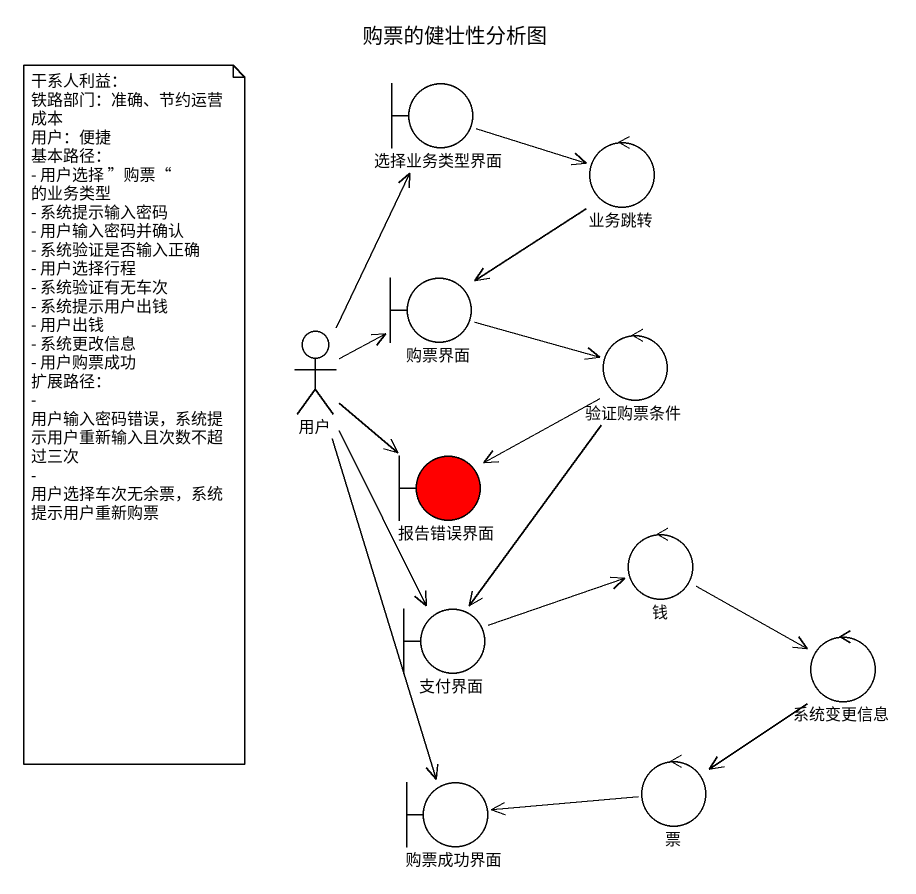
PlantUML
@startuml
title 购票的健壮性分析图
boundary 选择业务类型界面
control 业务跳转
boundary 购票界面
actor 用户
control 验证购票条件
boundary 报告错误界面 #FF0000
control 钱
boundary 支付界面
control 系统变更信息
boundary 购票成功界面
control 票
选择业务类型界面 -right-> 业务跳转
业务跳转 --> 购票界面
购票界面 -right-> 验证购票条件
用户 -up-> 选择业务类型界面
用户 -up-> 购票界面
用户 --> 报告错误界面
用户 --> 支付界面
用户 --> 购票成功界面
验证购票条件 --> 报告错误界面
验证购票条件 --> 支付界面
钱 -right-> 系统变更信息
支付界面 -right-> 钱
系统变更信息 --> 票
票 -left-> 购票成功界面
note as N1
  干系人利益：
  铁路部门：准确、节约运营成本
  用户：便捷
  基本路径：
  - 用户选择 ”购票“ 的业务类型
  - 系统提示输入密码
  - 用户输入密码并确认
  - 系统验证是否输入正确
  - 用户选择行程
  - 系统验证有无车次
  - 系统提示用户出钱
  - 用户出钱
  - 系统更改信息
  - 用户购票成功
  扩展路径：
  - 用户输入密码错误，系统提示用户重新输入且次数不超过三次
  - 用户选择车次无余票，系统提示用户重新购票
end note
@enduml
